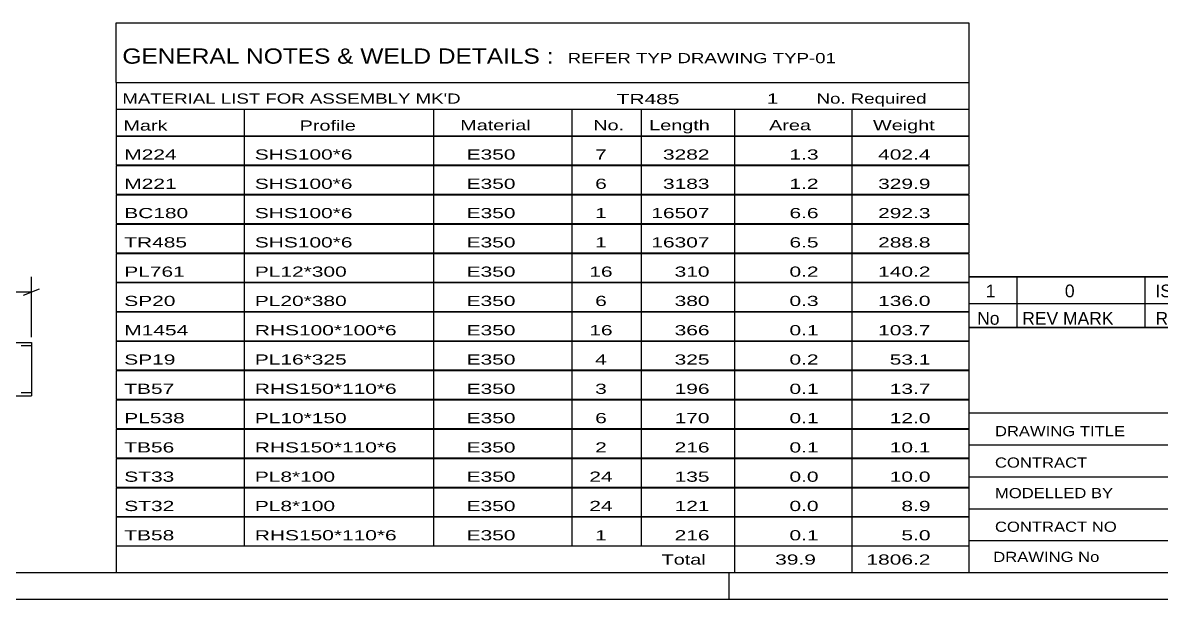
# Model space of a CAD drawing. Header units: millimetres. Extents: x 0 to 841, y 0 to 594.
# Drawn here: x 498.5 to 712.1, y 0 to 108.3 of the extents above; entities that cross this region are included whole.
import ezdxf

# ---------------------------------------------------------------- set-up
doc = ezdxf.new("R2010")
doc.units = ezdxf.units.MM
doc.linetypes.add('DXK_LINE_DOT2', pattern=[3.9198, 1.9599, -1.9599])
doc.styles.add('Arial Narrow', font='ARIALN.TTF', dxfattribs={"height": 0.2})

# ---------------------------------------------------------------- blocks, each defined once
blk = doc.blocks.new('Unknown-318895985-1113')
at = {"color": 5, "linetype": 'Continuous'}
for p, q in [((5, 5), (836, 5)), ((631, 0), (631, 5)), ((0, 0), (841, 0))]:
    blk.add_line(p, q, dxfattribs=at)
blk = doc.blocks.new('Part-318895985-2071 - 2055')
at = {"color": 2, "linetype": 'Continuous'}
for p, q in [((460.02, 38.28), (460.02, 48.19)), ((460.02, 48.19), (480.02, 48.19)), ((480.12, 48.19), (500.12, 48.19)), ((500.12, 48.19), (500.12, 38.19)), ((460.02, 38.28), (460.02, 38.19)), ((460.02, 38.19), (480.02, 38.19)), ((480.12, 38.19), (500.12, 38.19))]:
    blk.add_line(p, q, dxfattribs=at)
at = {"color": 7, "linetype": 'DXK_LINE_DOT2'}
for p, q in [((480.02, 47.59), (460.02, 47.59)), ((500.12, 47.59), (480.12, 47.59)), ((500.12, 48.1), (500.12, 48.19)), ((460.02, 38.79), (460.02, 38.83)), ((480.02, 38.79), (460.02, 38.79)), ((500.12, 38.79), (480.12, 38.79)), ((500.12, 38.79), (500.12, 38.83))]:
    blk.add_line(p, q, dxfattribs=at)
blk = doc.blocks.new('StraightDimension-318895985-2076 - 2055')
at = {"color": 7, "linetype": 'Continuous'}
for p, q in [((460.02, 49.19), (460.02, 60.55)), ((500.12, 49.19), (500.12, 60.55)), ((461.52, 58.3), (458.52, 57.1)), ((460.02, 57.7), (500.12, 57.7)), ((498.62, 57.1), (501.62, 58.3))]:
    blk.add_line(p, q, dxfattribs=at)
at = {"color": 0}
blk.add_wipeout([(485.24, 58.45), (485.24, 62.65), (474.9, 62.65), (474.9, 58.45)], dxfattribs=at)
at = {"color": 3, "style": 'Arial Narrow'}
blk.add_text('16307', height=2.863, dxfattribs=at).set_placement((475.5, 59.05))
blk = doc.blocks.new('Unknown-318895985-9992')
at = {"color": 7, "linetype": 'Continuous'}
for p, q in [((516, 108.25), (676, 108.25)), ((516, 97), (516, 108.25)), ((676, 108.25), (676, 97)), ((516, 97), (676, 97)), ((516, 97), (516, 92)), ((676, 97), (676, 92)), ((516, 92), (676, 92)), ((516, 92), (516, 87)), ((540, 92), (540, 87)), ((575.5, 92), (575.5, 87)), ((601.5, 92), (601.5, 87)), ((614.5, 92), (614.5, 87)), ((632, 92), (632, 87)), ((654, 92), (654, 87)), ((676, 92), (676, 87)), ((516, 87), (676, 87)), ((516, 86.95), (516, 81.55)), ((516, 86.95), (676, 86.95)), ((540, 87), (540, 81.5)), ((575.5, 87), (575.5, 81.5)), ((601.5, 87), (601.5, 81.5)), ((614.5, 87), (614.5, 81.5)), ((632, 87), (632, 81.5)), ((654, 87), (654, 81.5)), ((676, 86.95), (676, 81.55)), ((516, 81.55), (676, 81.55)), ((516, 81.45), (516, 76.05)), ((516, 81.45), (676, 81.45)), ((540, 81.5), (540, 76)), ((575.5, 81.5), (575.5, 76)), ((601.5, 81.5), (601.5, 76)), ((614.5, 81.5), (614.5, 76)), ((632, 81.5), (632, 76)), ((654, 81.5), (654, 76)), ((676, 81.45), (676, 76.05)), ((516, 76.05), (676, 76.05)), ((516, 75.95), (516, 70.55)), ((516, 75.95), (676, 75.95)), ((540, 76), (540, 70.5)), ((575.5, 76), (575.5, 70.5)), ((601.5, 76), (601.5, 70.5)), ((614.5, 76), (614.5, 70.5)), ((632, 76), (632, 70.5)), ((654, 76), (654, 70.5)), ((676, 75.95), (676, 70.55)), ((516, 70.55), (676, 70.55)), ((540, 70.5), (540, 65)), ((575.5, 70.5), (575.5, 65)), ((601.5, 70.5), (601.5, 65)), ((614.5, 70.5), (614.5, 65)), ((632, 70.5), (632, 65)), ((654, 70.5), (654, 65)), ((516, 70.45), (516, 65.05)), ((516, 70.45), (676, 70.45)), ((676, 70.45), (676, 65.05)), ((516, 65.05), (676, 65.05)), ((516, 64.95), (516, 59.55)), ((516, 64.95), (676, 64.95)), ((540, 65), (540, 59.5)), ((575.5, 65), (575.5, 59.5)), ((601.5, 65), (601.5, 59.5)), ((614.5, 65), (614.5, 59.5)), ((632, 65), (632, 59.5)), ((654, 65), (654, 59.5)), ((676, 64.95), (676, 59.55)), ((516, 59.55), (676, 59.55)), ((516, 59.45), (516, 54.05)), ((516, 59.45), (676, 59.45)), ((540, 59.5), (540, 54)), ((575.5, 59.5), (575.5, 54)), ((601.5, 59.5), (601.5, 54)), ((614.5, 59.5), (614.5, 54)), ((632, 59.5), (632, 54)), ((654, 59.5), (654, 54)), ((676, 59.45), (676, 54.05)), ((516, 54.05), (676, 54.05)), ((516, 53.95), (516, 48.55)), ((516, 53.95), (676, 53.95)), ((540, 54), (540, 48.5)), ((575.5, 54), (575.5, 48.5)), ((601.5, 54), (601.5, 48.5)), ((614.5, 54), (614.5, 48.5)), ((632, 54), (632, 48.5)), ((654, 54), (654, 48.5)), ((676, 53.95), (676, 48.55)), ((516, 48.55), (676, 48.55)), ((516, 48.45), (516, 43.05)), ((516, 48.45), (676, 48.45)), ((540, 48.5), (540, 43)), ((575.5, 48.5), (575.5, 43)), ((601.5, 48.5), (601.5, 43)), ((614.5, 48.5), (614.5, 43)), ((632, 48.5), (632, 43)), ((654, 48.5), (654, 43)), ((676, 48.45), (676, 43.05)), ((516, 43.05), (676, 43.05)), ((516, 42.95), (516, 37.55)), ((516, 42.95), (676, 42.95)), ((540, 43), (540, 37.5)), ((575.5, 43), (575.5, 37.5)), ((601.5, 43), (601.5, 37.5)), ((614.5, 43), (614.5, 37.5)), ((632, 43), (632, 37.5)), ((654, 43), (654, 37.5)), ((676, 42.95), (676, 37.55)), ((516, 37.55), (676, 37.55)), ((516, 37.45), (516, 32.05)), ((516, 37.45), (676, 37.45)), ((540, 37.5), (540, 32)), ((575.5, 37.5), (575.5, 32)), ((601.5, 37.5), (601.5, 32)), ((614.5, 37.5), (614.5, 32)), ((632, 37.5), (632, 32)), ((654, 37.5), (654, 32)), ((676, 37.45), (676, 32.05)), ((516, 32.05), (676, 32.05)), ((516, 31.95), (516, 26.55)), ((516, 31.95), (676, 31.95)), ((540, 32), (540, 26.5)), ((575.5, 32), (575.5, 26.5)), ((601.5, 32), (601.5, 26.5)), ((614.5, 32), (614.5, 26.5)), ((632, 32), (632, 26.5)), ((654, 32), (654, 26.5)), ((676, 31.95), (676, 26.55)), ((516, 26.55), (676, 26.55)), ((516, 26.45), (516, 21.05)), ((516, 26.45), (676, 26.45)), ((540, 26.5), (540, 21)), ((575.5, 26.5), (575.5, 21)), ((601.5, 26.5), (601.5, 21)), ((614.5, 26.5), (614.5, 21)), ((632, 26.5), (632, 21)), ((654, 26.5), (654, 21)), ((676, 26.45), (676, 21.05)), ((516, 21.05), (676, 21.05)), ((516, 20.95), (516, 15.55)), ((516, 20.95), (676, 20.95)), ((540, 21), (540, 15.5)), ((575.5, 21), (575.5, 15.5)), ((601.5, 21), (601.5, 15.5)), ((614.5, 21), (614.5, 15.5)), ((632, 21), (632, 15.5)), ((654, 21), (654, 15.5)), ((676, 20.95), (676, 15.55)), ((516, 15.55), (676, 15.55)), ((516, 15.45), (516, 10.05)), ((516, 15.45), (676, 15.45)), ((540, 15.5), (540, 10)), ((575.5, 15.5), (575.5, 10)), ((601.5, 15.5), (601.5, 10)), ((614.5, 15.5), (614.5, 10)), ((632, 15.5), (632, 10)), ((654, 15.5), (654, 10)), ((676, 15.45), (676, 10.05)), ((516, 10.05), (676, 10.05)), ((516, 10), (676, 10)), ((516, 10), (516, 5)), ((632, 10), (632, 5)), ((654, 10), (654, 5)), ((676, 10), (676, 5)), ((516, 5), (676, 5))]:
    blk.add_line(p, q, dxfattribs=at)
at = {"color": 7, "style": 'Arial Narrow'}
for s, height, width, p in [('GENERAL NOTES & WELD DETAILS :', 2.8633, 1.4, (517.15, 100.56)), ('REFER TYP DRAWING TYP-01', 1.9089, 1.6, (600.7, 100.66)), ("MATERIAL LIST FOR ASSEMBLY MK'D", 1.9089, 1.6, (517.15, 93.06)), ('TR485', 1.909, 1.794707, (609.9, 92.97)), ('1', 1.91, 1.794707, (638.08, 93.06)), ('No. Required', 1.9089, 1.6, (647.41, 93.06)), ('Mark', 1.909, 1.7, (517.34, 88)), ('Profile', 1.909, 1.7, (550.41, 88)), ('Material', 1.909, 1.7, (580.54, 88.06)), ('No.', 1.909, 1.7, (605.5, 88.06)), ('Length', 1.909, 1.7, (616, 88.06)), ('Area', 1.909, 1.7, (638.5, 88.06)), ('Weight', 1.909, 1.7, (658, 88.06))]:
    blk.add_text(s, height=height, dxfattribs=dict(at, width=width)).set_placement(p)
at = {"color": 7, "linetype": 'Continuous', "style": 'Arial Narrow'}
for s, height, width, p in [('M224', 1.909, 1.794707, (517.5, 82.56)), ('SHS100*6', 1.909, 1.794707, (542, 82.56)), ('E350', 1.909, 1.794707, (581.74, 82.56)), ('7', 1.91, 1.794707, (605.86, 82.56)), ('3282', 1.909, 1.794707, (618.58, 82.56)), ('1.3', 1.909, 1.794707, (642.32, 82.56)), ('402.4', 1.909, 1.794707, (658.96, 82.56)), ('M221', 1.909, 1.794707, (517.5, 77.06)), ('SHS100*6', 1.909, 1.794707, (542, 77.06)), ('E350', 1.909, 1.794707, (581.74, 77.06)), ('6', 1.91, 1.794707, (605.86, 77.06)), ('3183', 1.909, 1.794707, (618.58, 77.06)), ('1.2', 1.909, 1.794707, (642.32, 77.06)), ('329.9', 1.909, 1.794707, (658.96, 77.06)), ('BC180', 1.909, 1.794707, (517.5, 71.56)), ('SHS100*6', 1.909, 1.794707, (542, 71.56)), ('E350', 1.909, 1.794707, (581.74, 71.56)), ('1', 1.91, 1.794707, (605.86, 71.56)), ('16507', 1.909, 1.794707, (616.4, 71.56)), ('6.6', 1.909, 1.794707, (642.32, 71.56)), ('292.3', 1.909, 1.794707, (658.96, 71.56)), ('TR485', 1.909, 1.794707, (517.5, 66.06)), ('SHS100*6', 1.909, 1.794707, (542, 66.06)), ('E350', 1.909, 1.794707, (581.74, 66.06)), ('1', 1.91, 1.794707, (605.86, 66.06)), ('16307', 1.909, 1.794707, (616.4, 66.06)), ('6.5', 1.909, 1.794707, (642.32, 66.06)), ('288.8', 1.909, 1.794707, (658.96, 66.06)), ('PL761', 1.909, 1.794707, (517.5, 60.56)), ('PL12*300', 1.909, 1.794707, (542, 60.56)), ('E350', 1.909, 1.794707, (581.74, 60.56)), ('16', 1.909, 1.794707, (604.76, 60.56)), ('310', 1.909, 1.794707, (620.77, 60.56)), ('0.2', 1.909, 1.794707, (642.32, 60.56)), ('140.2', 1.909, 1.794707, (658.96, 60.56)), ('SP20', 1.909, 1.794707, (517.5, 55.06)), ('PL20*380', 1.909, 1.794707, (542, 55.06)), ('E350', 1.909, 1.794707, (581.74, 55.06)), ('6', 1.91, 1.794707, (605.86, 55.06)), ('380', 1.909, 1.794707, (620.77, 55.06)), ('0.3', 1.909, 1.794707, (642.32, 55.06)), ('136.0', 1.909, 1.794707, (658.96, 55.06)), ('M1454', 1.909, 1.794707, (517.5, 49.56)), ('RHS100*100*6', 1.9089, 1.794707, (542, 49.56)), ('E350', 1.909, 1.794707, (581.74, 49.56)), ('16', 1.909, 1.794707, (604.76, 49.56)), ('366', 1.909, 1.794707, (620.77, 49.56)), ('0.1', 1.909, 1.794707, (642.32, 49.56)), ('103.7', 1.909, 1.794707, (658.96, 49.56)), ('SP19', 1.909, 1.794707, (517.5, 44.06)), ('PL16*325', 1.909, 1.794707, (542, 44.06)), ('E350', 1.909, 1.794707, (581.74, 44.06)), ('4', 1.91, 1.794707, (605.86, 44.06)), ('325', 1.909, 1.794707, (620.77, 44.06)), ('0.2', 1.909, 1.794707, (642.32, 44.06)), ('53.1', 1.909, 1.794707, (661.14, 44.06)), ('TB57', 1.909, 1.794707, (517.5, 38.56)), ('RHS150*110*6', 1.9089, 1.794707, (542, 38.56)), ('E350', 1.909, 1.794707, (581.74, 38.56)), ('3', 1.91, 1.794707, (605.86, 38.56)), ('196', 1.909, 1.794707, (620.77, 38.56)), ('0.1', 1.909, 1.794707, (642.32, 38.56)), ('13.7', 1.909, 1.794707, (661.14, 38.56)), ('PL538', 1.909, 1.794707, (517.5, 33.06)), ('PL10*150', 1.909, 1.794707, (542, 33.06)), ('E350', 1.909, 1.794707, (581.74, 33.06)), ('6', 1.91, 1.794707, (605.86, 33.06)), ('170', 1.909, 1.794707, (620.77, 33.06)), ('0.1', 1.909, 1.794707, (642.32, 33.06)), ('12.0', 1.909, 1.794707, (661.14, 33.06)), ('TB56', 1.909, 1.794707, (517.5, 27.56)), ('RHS150*110*6', 1.9089, 1.794707, (542, 27.56)), ('E350', 1.909, 1.794707, (581.74, 27.56)), ('2', 1.91, 1.794707, (605.86, 27.56)), ('216', 1.909, 1.794707, (620.77, 27.56)), ('0.1', 1.909, 1.794707, (642.32, 27.56)), ('10.1', 1.909, 1.794707, (661.14, 27.56)), ('ST33', 1.909, 1.794707, (517.5, 22.06)), ('PL8*100', 1.909, 1.794707, (542, 22.06)), ('E350', 1.909, 1.794707, (581.74, 22.06)), ('24', 1.909, 1.794707, (604.76, 22.06)), ('135', 1.909, 1.794707, (620.77, 22.06)), ('0.0', 1.909, 1.794707, (642.32, 22.06)), ('10.0', 1.909, 1.794707, (661.14, 22.06)), ('ST32', 1.909, 1.794707, (517.5, 16.56)), ('PL8*100', 1.909, 1.794707, (542, 16.56)), ('E350', 1.909, 1.794707, (581.74, 16.56)), ('24', 1.909, 1.794707, (604.76, 16.56)), ('121', 1.909, 1.794707, (620.77, 16.56)), ('0.0', 1.909, 1.794707, (642.32, 16.56)), ('8.9', 1.909, 1.794707, (663.33, 16.56)), ('TB58', 1.909, 1.794707, (517.5, 11.06)), ('RHS150*110*6', 1.9089, 1.794707, (542, 11.06)), ('E350', 1.909, 1.794707, (581.74, 11.06)), ('1', 1.91, 1.794707, (605.86, 11.06)), ('216', 1.909, 1.794707, (620.77, 11.06)), ('0.1', 1.909, 1.794707, (642.32, 11.06)), ('5.0', 1.909, 1.794707, (663.33, 11.06)), ('Total', 1.909, 1.7, (618.33, 6.5)), ('39.9', 1.909, 1.794707, (639.64, 6.5)), ('1806.2', 1.909, 1.794707, (656.77, 6.5))]:
    blk.add_text(s, height=height, dxfattribs=dict(at, width=width)).set_placement(p)
blk = doc.blocks.new('Unknown-318895985-9991')
at = {"color": 7, "linetype": 'Continuous'}
for p, q in [((676, 51.05), (676, 5)), ((676, 51.05), (836, 51.05)), ((836, 51), (836, 5)), ((676, 35), (836, 35)), ((716.14, 35), (716.14, 5)), ((676, 29), (836, 29)), ((818, 5.05), (818, 29.05)), ((676, 23), (836, 23)), ((760.14, 23), (760.14, 5)), ((676, 17), (836, 17)), ((676, 11), (818, 11)), ((676, 5), (836, 5))]:
    blk.add_line(p, q, dxfattribs=at)
at = {"color": 7, "style": 'Arial Narrow'}
for s, height, width, p in [('DRAWING TITLE', 1.9089, 1.425378, (680.88, 30.61)), ('TRUSS', 1.909, 1.425378, (717.81, 30.59)), ('CONTRACT', 1.909, 1.425378, (680.88, 24.71)), ('TERMINAL BUILDING', 1.9089, 1.425378, (718.06, 25.07)), ('MODELLED BY', 1.9089, 1.425378, (680.88, 18.98)), ('GSK', 1.909, 1.425378, (717.88, 19.04)), ('ISSUED', 1.909, 1.425378, (760.94, 18.64)), ('08.05.2026', 1.909, 1.425378, (777.69, 18.52)), ('CONTRACT NO', 1.9089, 1.425378, (680.88, 12.66)), ('AN-C-1376', 1.909, 1.425378, (718.23, 12.78)), ('SCALE', 1.909, 1.425378, (760.94, 12.65)), ('A1', 6.204, 1.25, (822.24, 7.2)), ('DRAWING No', 1.909, 1.425378, (680.56, 7)), ('[TR.485]', 1.909, 1.425378, (718.46, 6.99)), ('1', 3.34, 1.5, (797.91, 5.68)), ('REVISION No.', 1.9089, 1.425378, (760.94, 5.77))]:
    blk.add_text(s, height=height, dxfattribs=dict(at, width=width)).set_placement(p)
at = {"color": 7, "linetype": 'Continuous', "style": 'Arial Narrow'}
for s, height, width, p in [('PH #', 2.1, 1.42538, (823.4, 24.55)), ('109', 2.1, 1.42538, (824.19, 18.65)), ('NTS', 1.909, 1.425378, (778, 13.05))]:
    blk.add_text(s, height=height, dxfattribs=dict(at, width=width)).set_placement(p)
blk = doc.blocks.new('Unknown-318895985-9994')
at = {"color": 7, "linetype": 'Continuous'}
for p, q in [((676, 60.55), (836, 60.55)), ((836, 60.55), (676, 60.55)), ((676, 60.55), (676, 55.55)), ((685, 60.55), (685, 55.55)), ((709, 60.55), (709, 55.55)), ((806, 60.55), (806, 55.55)), ((836, 60.55), (836, 55.55)), ((676, 55.55), (836, 55.55)), ((676, 55.55), (676, 51.05)), ((676, 55.55), (836, 55.55)), ((685, 55.55), (685, 51.05)), ((709, 55.55), (709, 51.05)), ((806, 55.55), (806, 51.05)), ((836, 55.55), (836, 51.05)), ((836, 51.05), (676, 51.05))]:
    blk.add_line(p, q, dxfattribs=at)
at = {"color": 7, "linetype": 'Continuous', "style": 'Arial Narrow'}
for s, height, width, p in [('1', 2.39, 1.196471, (679.16, 56.7)), ('0', 2.39, 1.196471, (694, 56.7)), ('ISSUED FOR CONSTRUCTION', 2.3861, 1.196471, (711, 56.7)), ('08.05.2026', 2.386, 1.196471, (812, 56.7)), ('No', 2.386, 1.2, (677.54, 51.55)), ('REV MARK', 2.386, 1.2, (686, 51.55)), ('REVISION DESCRIPTION', 2.3861, 1.2, (711, 51.55)), ('REV. DATE', 2.386, 1.2, (811.28, 51.55))]:
    blk.add_text(s, height=height, dxfattribs=dict(at, width=width)).set_placement(p)

msp = doc.modelspace()

# ---------------------------------------------------------------- block references
for name in ['Unknown-318895985-1113', 'Unknown-318895985-9992', 'Unknown-318895985-9994', 'Unknown-318895985-9991', 'Part-318895985-2071 - 2055']:
    msp.add_blockref(name, (0, 0))

# ---------------------------------------------------------------- next in the draw order: block references
msp.add_blockref('StraightDimension-318895985-2076 - 2055', (0, 0))

doc.saveas('drawing.dxf')
